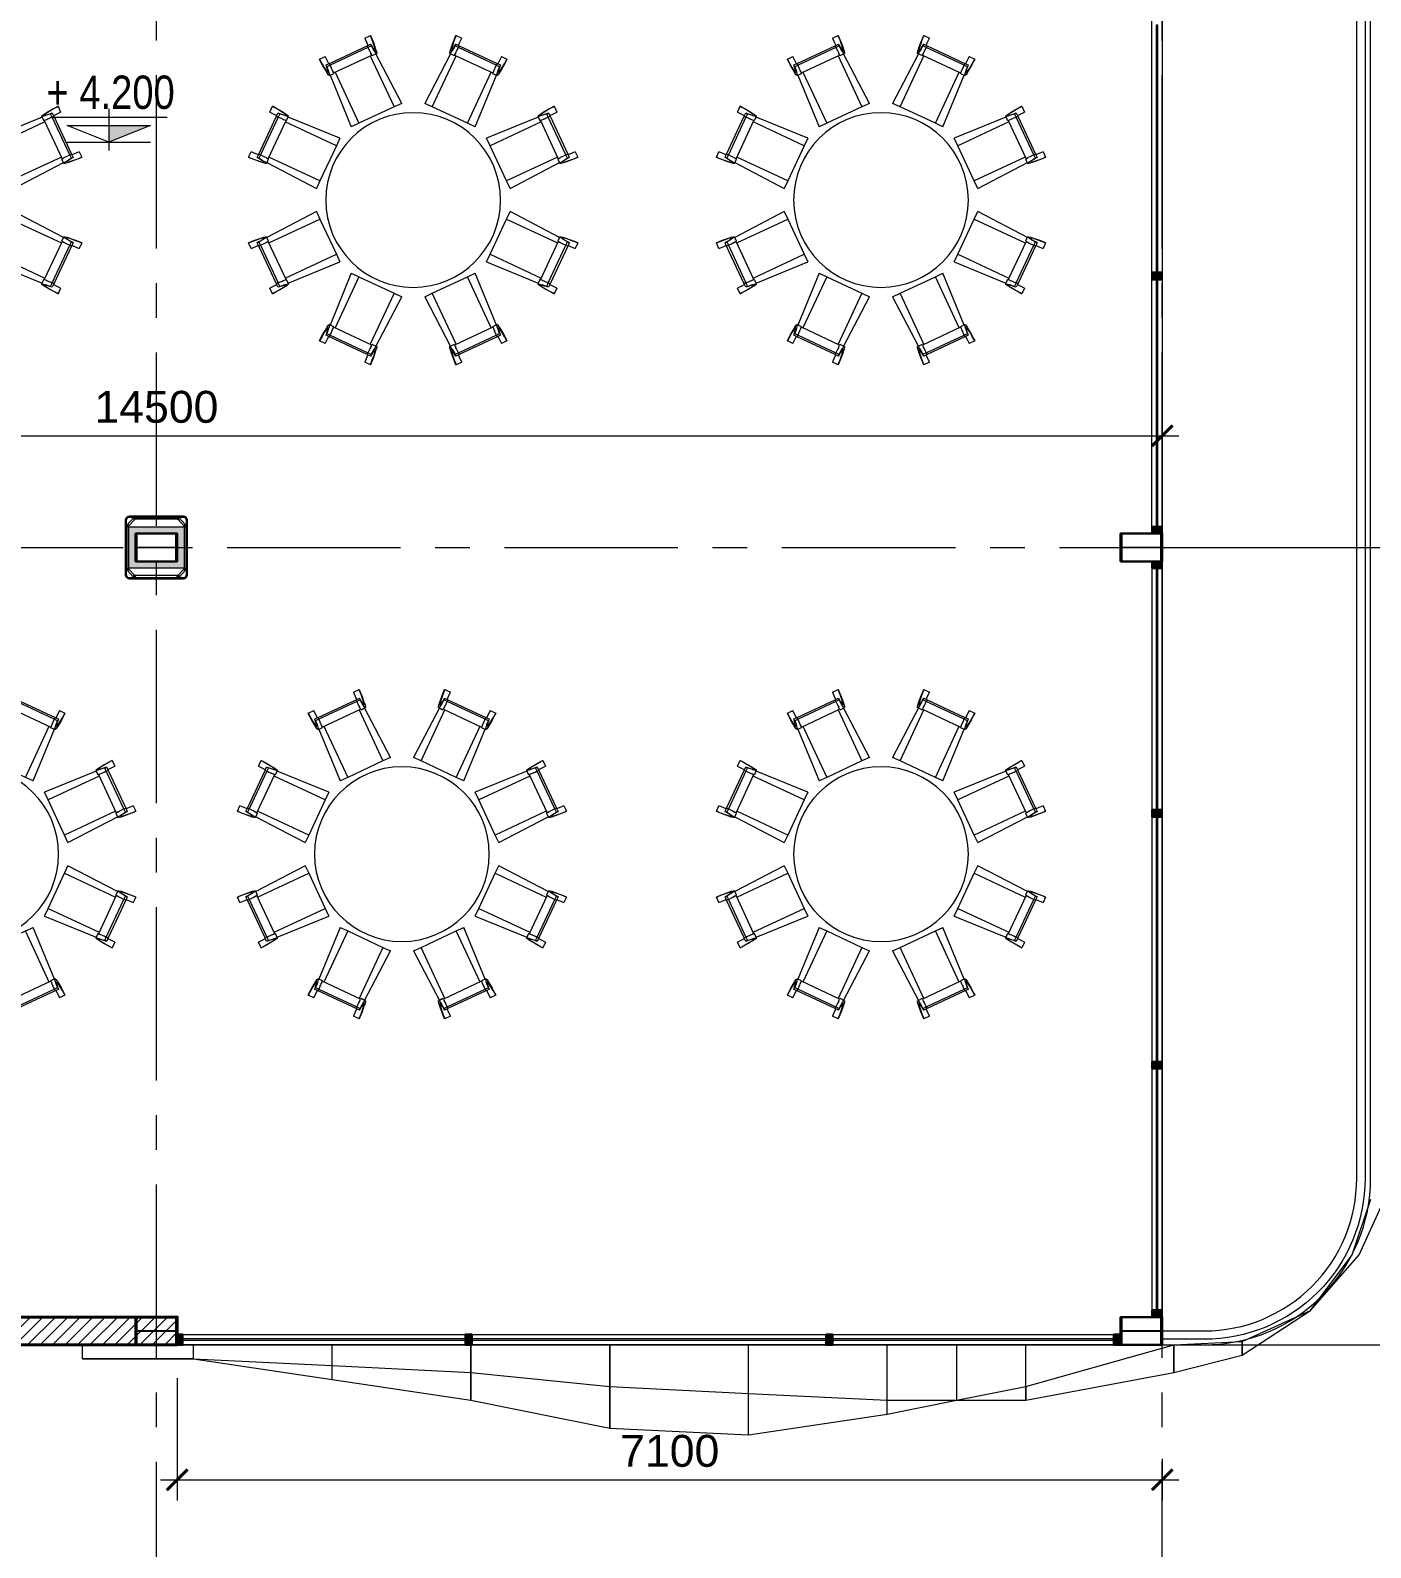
# Model space of a CAD drawing. Header units: millimetres. Extents: x 886808 to 1650903, y -1008069 to 230892.
# Drawn here: x 957260 to 966921, y -440382 to -429440 of the extents above; entities that cross this region are included whole.
import ezdxf

# ---------------------------------------------------------------- set-up
doc = ezdxf.new("R2010")
doc.units = ezdxf.units.MM
doc.linetypes.add('CENTER', pattern=[2, 1.25, -0.25, 0.25, -0.25])
doc.layers.get('0').update_dxf_attribs({"lineweight": 0})
for name, color, linetype, lineweight in [('01- NET TUONG- 242', 242, 'Continuous', 40), ('03- Net Cua- 153', 153, 'Continuous', 9), ('04-Net thay', 150, 'Continuous', 20), ('06-Dim', 250, 'Continuous', 0), ('8l NET TO', 8, 'Continuous', 9), ('A-GLAZ-CURT', 52, 'Continuous', 5), ('A-GLAZ-CWMG', 51, 'Continuous', 5), ('A-Wall', 113, 'Continuous', 30), ('A_Dim', 8, 'Continuous', 5), ('ADP_007_text', 7, 'Continuous', 15), ('ADP_137_symbol', 137, 'Continuous', 9), ('DS_Dim', 8, 'Continuous', 0), ('HACTH', 8, 'Continuous', 0), ('I-FURN', 252, 'Continuous', 5), ('M-HVAC-CDFF', 50, 'Continuous', 5)]:
    doc.layers.add(name, color=color, linetype=linetype, lineweight=lineweight)
doc.styles.add('ADP_HC_vni_HC', font='')
doc.styles.add('TIÊU ĐỀ', font='arial.ttf', dxfattribs={"height": 230})
doc.styles.get('ADP_HC_vni_HC').set_extended_font_data('VNI-Helve-Condense')
doc.dimstyles.new('1-100', dxfattribs={"dimtxt": 230, "dimasz": 150, "dimexe": 150, "dimexo": 300, "dimgap": 90, "dimtad": 1, "dimdec": 0, "dimrnd": 5, "dimzin": 0, "dimtxsty": 'TIÊU ĐỀ', "dimblk": 'ARCHTICK', "dimcen": 100, "dimdle": 120, "dimclrd": 256, "dimclre": 256, "dimclrt": 2, "dimadec": 0, "dimazin": 0, "dimtfac": 1, "dimtdec": 0, "dimtix": 1, "dimtmove": 1, "dimatfit": 3, "dimldrblk": 'OPEN30', "dimfxl": 900, "dimtolj": 1, "dimtzin": 0, "dimlwd": 13, "dimlwe": 13, "dimarcsym": 1})

# ---------------------------------------------------------------- blocks, each defined once
blk = doc.blocks.new('_ArchTick')
at = {"color": 0, "linetype": 'ByBlock', "const_width": 0.15}
blk.add_lwpolyline([(-0.5, -0.5), (0.5, 0.5)], dxfattribs=at)
blk = doc.blocks.new('*D1426')
at = {"layer": 'A_Dim', "lineweight": 13, "transparency": 16777216}
for p, q in [((970292, -443140), (970292, -438800)), ((965719, -438920), (970442, -438920)), ((965719, -443020), (970442, -443020))]:
    blk.add_line(p, q, dxfattribs=at)
at = {"layer": 'Defpoints', "color": 0, "transparency": 16777216}
for p in [(965419, -438920), (970292, -438920), (965419, -443020)]:
    blk.add_point(p, dxfattribs=at)
at = {"layer": 'A_Dim', "lineweight": 13, "transparency": 16777216, "xscale": 150, "yscale": 150, "zscale": 150}
for p, rotation in [((970292, -438920), 90), ((970292, -443020), 270)]:
    blk.add_blockref('_ArchTick', p, dxfattribs=dict(at, rotation=rotation))
at = {"layer": 'A_Dim', "color": 2, "transparency": 16777216, "insert": (970084, -440970), "char_height": 230, "attachment_point": 5, "rotation": 90, "style": 'TIÊU ĐỀ'}
blk.add_mtext('\\A1;4100', dxfattribs=at)
blk = doc.blocks.new('_Open30')
at = {"color": 0, "linetype": 'ByBlock', "lineweight": -2}
for p, q in [((-1, 0.268), (0, 0)), ((0, 0), (-1, -0.268)), ((0, 0), (-1, 0))]:
    blk.add_line(p, q, dxfattribs=at)
blk = doc.blocks.new('*D1427')
at = {"layer": 'A_Dim', "lineweight": 13, "transparency": 16777216}
for p, q in [((970292, -439040), (970292, -433050)), ((965719, -433170), (970442, -433170)), ((965719, -438920), (970442, -438920))]:
    blk.add_line(p, q, dxfattribs=at)
at = {"layer": 'Defpoints', "color": 0, "transparency": 16777216}
for p in [(965419, -433170), (970292, -433170), (965419, -438920)]:
    blk.add_point(p, dxfattribs=at)
at = {"layer": 'A_Dim', "lineweight": 13, "transparency": 16777216, "xscale": 150, "yscale": 150, "zscale": 150}
for p, rotation in [((970292, -433170), 90), ((970292, -438920), 270)]:
    blk.add_blockref('_ArchTick', p, dxfattribs=dict(at, rotation=rotation))
at = {"layer": 'A_Dim', "color": 2, "transparency": 16777216, "insert": (970084, -436045), "char_height": 230, "attachment_point": 5, "rotation": 90, "style": 'TIÊU ĐỀ'}
blk.add_mtext('\\A1;5750', dxfattribs=at)
blk = doc.blocks.new('*D1428')
at = {"layer": 'A_Dim', "lineweight": 13, "transparency": 16777216}
for p, q in [((970292, -433290), (970292, -427300)), ((965719, -427420), (970442, -427420)), ((965719, -433170), (970442, -433170))]:
    blk.add_line(p, q, dxfattribs=at)
at = {"layer": 'Defpoints', "color": 0, "transparency": 16777216}
for p in [(965419, -427420), (970292, -427420), (965419, -433170)]:
    blk.add_point(p, dxfattribs=at)
at = {"layer": 'A_Dim', "lineweight": 13, "transparency": 16777216, "xscale": 150, "yscale": 150, "zscale": 150}
for p, rotation in [((970292, -427420), 90), ((970292, -433170), 270)]:
    blk.add_blockref('_ArchTick', p, dxfattribs=dict(at, rotation=rotation))
at = {"layer": 'A_Dim', "color": 2, "transparency": 16777216, "insert": (970084, -430295), "char_height": 230, "attachment_point": 5, "rotation": 90, "style": 'TIÊU ĐỀ'}
blk.add_mtext('\\A1;5750', dxfattribs=at)
blk = doc.blocks.new('*D1433')
at = {"layer": 'A_Dim', "lineweight": 13, "transparency": 16777216}
for p, q in [((971085, -405800), (971085, -443140)), ((965719, -405920), (971235, -405920)), ((965719, -443020), (971235, -443020))]:
    blk.add_line(p, q, dxfattribs=at)
at = {"layer": 'Defpoints', "color": 0, "transparency": 16777216}
for p in [(965419, -405920), (965419, -443020), (971085, -443020)]:
    blk.add_point(p, dxfattribs=at)
at = {"layer": 'A_Dim', "lineweight": 13, "transparency": 16777216, "xscale": 150, "yscale": 150, "zscale": 150}
for p, rotation in [((971085, -405920), 90), ((971085, -443020), 270)]:
    blk.add_blockref('_ArchTick', p, dxfattribs=dict(at, rotation=rotation))
at = {"layer": 'A_Dim', "color": 2, "transparency": 16777216, "insert": (970878, -424470), "char_height": 230, "attachment_point": 5, "rotation": 90, "style": 'TIÊU ĐỀ'}
blk.add_mtext('\\A1;37100', dxfattribs=at)
blk = doc.blocks.new('cao độ')
at = {"layer": 'ADP_137_symbol'}
blk.add_hatch(color=0, dxfattribs=at).paths.add_polyline_path([(0, 1), (0, 0), (2.5, 1)])
at = {"layer": 'ADP_137_symbol', "color": 0}
for points in [[(0, 2), (0, -0.5)], [(-3.5, 1.5), (3.5, 1.5)], [(-2.5, 1), (2.5, 1), (0, 0), (-2.5, 1)], [(-2.5, 0), (2.5, 0)]]:
    blk.add_lwpolyline(points, dxfattribs=at)
at = {"layer": 'ADP_007_text', "style": 'ADP_HC_vni_HC'}
blk.add_attdef('A', (-3.745, 2), '', height=2, dxfattribs=at)
blk = doc.blocks.new('*D1034')
at = {"layer": 'A_Dim', "lineweight": 13, "transparency": 16777216}
for p, q in [((958319, -439161), (958319, -440043)), ((965419, -439743), (965419, -440043)), ((958199, -439893), (965539, -439893))]:
    blk.add_line(p, q, dxfattribs=at)
at = {"layer": 'Defpoints', "color": 0, "transparency": 16777216}
for p in [(958319, -438861), (965419, -439443), (965419, -439893)]:
    blk.add_point(p, dxfattribs=at)
at = {"layer": 'A_Dim', "lineweight": 13, "transparency": 16777216, "xscale": 150, "yscale": 150, "zscale": 150, "rotation": 180}
blk.add_blockref('_ArchTick', (958319, -439893), dxfattribs=at)
at = {"layer": 'A_Dim', "lineweight": 13, "transparency": 16777216, "xscale": 150, "yscale": 150, "zscale": 150}
blk.add_blockref('_ArchTick', (965419, -439893), dxfattribs=at)
at = {"layer": 'A_Dim', "color": 2, "transparency": 16777216, "insert": (961869, -439686), "char_height": 230, "attachment_point": 5, "style": 'TIÊU ĐỀ'}
blk.add_mtext('\\A1;7100', dxfattribs=at)
blk = doc.blocks.new('A$C77DE12EB')
at = {"transparency": 33554636}
for p, q in [((9152, 1298), (9285, 1700)), ((9202, 1298), (9385, 1700)), ((8850, 897), (9202, 1298)), ((8850, 897), (9152, 1298)), ((8358, 675), (8850, 897)), ((8358, 575), (8850, 897)), ((7865, 650), (8358, 675)), ((8358, 675), (8358, 575)), ((8358, 575), (8358, 675)), ((0, 550), (0, 650)), ((0, 550), (0, 650)), ((800, 650), (0, 650)), ((0, 650), (800, 650)), ((800, 550), (0, 550)), ((0, 550), (800, 550)), ((800, 550), (800, 650)), ((800, 650), (1800, 650)), ((800, 550), (800, 650)), ((800, 650), (1800, 650)), ((800, 550), (1800, 500)), ((800, 550), (1800, 400)), ((1800, 400), (1800, 650)), ((1800, 500), (1800, 650)), ((1800, 650), (2800, 650)), ((1800, 650), (2800, 650)), ((2800, 650), (6800, 650)), ((2800, 450), (2800, 650)), ((2800, 650), (2800, 250)), ((2800, 650), (3800, 650)), ((3800, 350), (3800, 650)), ((3800, 650), (3800, 50)), ((3800, 650), (4800, 650)), ((4800, 300), (4800, 650)), ((4800, 0), (4800, 650)), ((4800, 650), (5800, 650)), ((5800, 650), (6800, 650)), ((5800, 250), (5800, 650)), ((5800, 150), (5800, 650)), ((6300, 650), (6300, 250)), ((6800, 350), (6800, 650)), ((6800, 650), (7865, 650)), ((6800, 250), (6800, 650)), ((6800, 350), (7865, 650)), ((6800, 650), (7865, 650)), ((7865, 450), (7865, 650)), ((7865, 650), (7865, 450)), ((7865, 450), (8358, 575)), ((1800, 400), (1800, 500)), ((1800, 500), (2800, 450)), ((2800, 450), (3800, 350)), ((2800, 250), (2800, 450)), ((6800, 250), (7865, 450)), ((1800, 400), (2800, 250)), ((3800, 50), (3800, 350)), ((3800, 350), (4800, 300)), ((6300, 250), (6800, 350)), ((6800, 350), (6800, 250)), ((2800, 250), (3800, 50)), ((4800, 0), (4800, 300)), ((4800, 300), (5800, 250)), ((5800, 250), (6800, 250)), ((5800, 150), (6300, 250)), ((5800, 150), (5800, 250)), ((4800, 0), (5800, 150)), ((3800, 50), (4800, 0))]:
    blk.add_line(p, q, dxfattribs=at)
blk = doc.blocks.new('A$C0DD655ED')
at = {"layer": 'A_Dim', "transparency": 33554636}
h = blk.add_hatch(dxfattribs=at)
h.set_pattern_fill('ANGLE', color=256)
h.set_pattern_definition([(0, (4687050.9006, -31895392.7794), (0, 6.985), [5.08, -1.905]), (90, (4687050.9006, -31895392.7794), (-6.985, 4e-16), [5.08, -1.905])])
h.paths.add_polyline_path([(25, 375), (425, 375), (425, 75), (25, 75)])
h.paths.add_polyline_path([(75, 325), (375, 325), (375, 125), (75, 125)], flags=16)
at = {"layer": '03- Net Cua- 153', "linetype": 'Continuous', "transparency": 33554636}
for p, q in [((125, 442), (125, 450)), ((125, 442), (125, 450)), ((128, 442), (128, 450)), ((128, 442), (128, 450)), ((322, 442), (322, 450)), ((322, 442), (322, 450)), ((325, 442), (325, 450)), ((325, 442), (325, 450)), ((442, 325), (450, 325)), ((442, 322), (450, 322)), ((442, 128), (450, 128)), ((442, 125), (450, 125)), ((125, 8), (125, 0)), ((125, 8), (125, 0)), ((128, 8), (128, 0)), ((128, 8), (128, 0)), ((322, 8), (322, 0)), ((322, 8), (322, 0)), ((325, 8), (325, 0)), ((325, 8), (325, 0))]:
    blk.add_line(p, q, dxfattribs=at)
for points in [[(30, 0), (420, 0, 0.414214), (450, 30), (450, 420, 0.414214), (420, 450), (30, 450, 0.414214), (0, 420), (0, 30, 0.414214)], [(30, 8), (420, 8, 0.414214), (442, 30), (442, 420, 0.414214), (420, 442), (30, 442, 0.414214), (8, 420), (8, 30, 0.414214)]]:
    blk.add_lwpolyline(points, format="xyb", close=True, dxfattribs=at)
at = {"layer": 'A-GLAZ-CURT', "transparency": 33554636}
for points in [[(61, 442), (75, 442), (75, 428), (61, 428)], [(389, 442), (375, 442), (375, 428), (389, 428)], [(11, 389), (25, 389), (25, 375), (11, 375)], [(425, 389), (439, 389), (439, 375), (425, 375)], [(11, 75), (25, 75), (25, 61), (11, 61)], [(61, 8), (75, 8), (75, 22), (61, 22)], [(389, 8), (375, 8), (375, 22), (389, 22)], [(425, 75), (439, 75), (439, 61), (425, 61)]]:
    blk.add_lwpolyline(points, close=True, dxfattribs=at)
at = {"layer": 'A_Dim', "transparency": 33554636}
for points in [[(15, 389), (61, 438)], [(75, 428), (61, 442)], [(61, 428), (75, 442)], [(375, 428), (389, 442)], [(389, 428), (375, 442)], [(435, 389), (389, 438)], [(25, 375), (11, 389)], [(11, 375), (25, 389)], [(71, 428), (25, 379)], [(379, 428), (425, 379)], [(439, 375), (425, 389)], [(425, 375), (439, 389)], [(25, 61), (11, 75)], [(11, 61), (25, 75)], [(15, 61), (61, 12)], [(73, 20), (25, 71)], [(75, 22), (61, 8)], [(61, 22), (75, 8)], [(375, 22), (389, 8)], [(389, 22), (375, 8)], [(377, 20), (425, 71)], [(435, 61), (389, 12)], [(439, 61), (425, 75)], [(425, 61), (439, 75)]]:
    blk.add_lwpolyline(points, dxfattribs=at)
for points in [[(61, 442), (389, 442), (389, 428), (61, 428)], [(25, 61), (11, 61), (11, 389), (25, 389)], [(25, 375), (425, 375), (425, 75), (25, 75)], [(425, 61), (439, 61), (439, 389), (425, 389)], [(75, 325), (375, 325), (375, 125), (75, 125)], [(61, 8), (389, 8), (389, 22), (61, 22)]]:
    blk.add_lwpolyline(points, close=True, dxfattribs=at)
blk = doc.blocks.new('Cafeteria_Table_-_Round_3929 - 54_ Dia_-V26-MẶT BẰNG BỐ TRÍ TẦNG 2')
at = {"layer": 'I-FURN', "transparency": 33554636}
for p, q in [((-452, 986), (-179, 1113)), ((-174, 1101), (-446, 974)), ((-197, 1168), (-156, 1187)), ((-179, 1113), (-155, 1125)), ((-174, 1101), (-179, 1113)), ((-149, 1112), (-174, 1101)), ((-156, 1187), (-151, 1175)), ((-149, 1112), (-155, 1125)), ((460, 1125), (454, 1112)), ((478, 1101), (454, 1112)), ((455, 1175), (461, 1187)), ((460, 1125), (484, 1113)), ((461, 1187), (502, 1168)), ((484, 1113), (478, 1101)), ((751, 974), (478, 1101)), ((484, 1113), (757, 986)), ((-523, 1016), (-483, 1035)), ((-518, 1004), (-523, 1016)), ((-476, 975), (-452, 986)), ((-446, 974), (-452, 986)), ((-446, 974), (-452, 986)), ((-422, 917), (-146, 1046)), ((-157, 1040), (15, 672)), ((-145, 1044), (-143, 1042)), ((-143, 1042), (-112, 1057)), ((-131, 1086), (-124, 1079)), ((-122, 1078), (-121, 1079)), ((70, 697), (-117, 1055)), ((422, 1055), (235, 697)), ((290, 672), (462, 1040)), ((417, 1057), (448, 1042)), ((426, 1079), (427, 1078)), ((429, 1079), (436, 1086)), ((448, 1042), (450, 1044)), ((451, 1046), (726, 917)), ((757, 986), (751, 974)), ((757, 986), (751, 974)), ((757, 986), (781, 975)), ((788, 1035), (828, 1016)), ((828, 1016), (822, 1004)), ((-470, 962), (-476, 975)), ((-446, 974), (-470, 962)), ((-452, 898), (-421, 913)), ((-447, 901), (-294, 528)), ((-432, 942), (-434, 946)), ((-411, 922), (-239, 554)), ((544, 554), (715, 922)), ((598, 528), (752, 901)), ((725, 913), (757, 898)), ((739, 946), (737, 942)), ((775, 962), (751, 974)), ((781, 975), (775, 962)), ((-882, 635), (-863, 676)), ((-863, 676), (-851, 670)), ((15, 672), (-239, 554)), ((70, 697), (15, 672)), ((290, 672), (235, 697)), ((544, 554), (290, 672)), ((1156, 670), (1168, 676)), ((1168, 676), (1187, 635)), ((-961, 332), (-834, 604)), ((-821, 598), (-948, 326)), ((-893, 298), (-764, 574)), ((-834, 604), (-823, 629)), ((-834, 604), (-821, 599)), ((-834, 604), (-821, 598)), ((-823, 629), (-810, 623)), ((-810, 623), (-821, 599)), ((-793, 586), (-790, 585)), ((-401, 391), (-770, 563)), ((-767, 614), (-767, 616)), ((-760, 573), (-746, 605)), ((-376, 446), (-748, 599)), ((-239, 554), (-294, 528)), ((598, 528), (544, 554)), ((1053, 599), (680, 446)), ((1074, 563), (706, 391)), ((1050, 605), (1065, 573)), ((1069, 574), (1198, 298)), ((1072, 616), (1072, 614)), ((1094, 585), (1098, 586)), ((1115, 623), (1127, 629)), ((1126, 599), (1115, 623)), ((1126, 599), (1139, 604)), ((1126, 598), (1139, 604)), ((1253, 326), (1126, 598)), ((1127, 629), (1139, 604)), ((1139, 604), (1266, 332)), ((-376, 446), (-401, 391)), ((706, 391), (680, 446)), ((-1034, 309), (-1016, 349)), ((-972, 308), (-961, 332)), ((-961, 332), (-948, 326)), ((-401, 391), (-520, 138)), ((824, 138), (706, 391)), ((1253, 326), (1266, 332)), ((1266, 332), (1277, 308)), ((1320, 349), (1339, 309)), ((-1022, 303), (-1034, 309)), ((-972, 308), (-960, 302)), ((-948, 326), (-960, 302)), ((-927, 274), (-926, 274)), ((-908, 306), (-904, 304)), ((-904, 264), (-890, 296)), ((-902, 303), (-893, 298)), ((-902, 270), (-545, 83)), ((-890, 296), (-892, 297)), ((-520, 138), (-888, 309)), ((1192, 309), (824, 138)), ((850, 83), (1207, 270)), ((1194, 296), (1209, 264)), ((1196, 297), (1195, 296)), ((1231, 274), (1232, 274)), ((1265, 302), (1253, 326)), ((1265, 302), (1277, 308)), ((1339, 309), (1327, 303)), ((-520, 138), (-545, 83)), ((850, 83), (824, 138)), ((-545, -83), (-902, -270)), ((-545, -83), (-520, -138)), ((824, -138), (850, -83)), ((1207, -270), (850, -83)), ((-888, -309), (-520, -138)), ((-520, -138), (-401, -391)), ((706, -391), (824, -138)), ((824, -138), (1192, -309)), ((-1034, -309), (-1022, -303)), ((-1016, -349), (-1034, -309)), ((-960, -302), (-972, -308)), ((-961, -332), (-972, -308)), ((-948, -326), (-961, -332)), ((-960, -302), (-948, -326)), ((-948, -326), (-821, -598)), ((-926, -274), (-927, -274)), ((-904, -304), (-908, -306)), ((-890, -296), (-904, -264)), ((-893, -298), (-902, -303)), ((-764, -574), (-893, -298)), ((-892, -297), (-890, -296)), ((1198, -298), (1069, -574)), ((1126, -598), (1253, -326)), ((1209, -264), (1194, -296)), ((1195, -296), (1196, -297)), ((1232, -274), (1231, -274)), ((1253, -326), (1265, -302)), ((1266, -332), (1253, -326)), ((1277, -308), (1265, -302)), ((1277, -308), (1266, -332)), ((1339, -309), (1320, -349)), ((1327, -303), (1339, -309)), ((-834, -604), (-961, -332)), ((-770, -563), (-401, -391)), ((-401, -391), (-376, -446)), ((680, -446), (706, -391)), ((706, -391), (1074, -563)), ((1266, -332), (1139, -604)), ((-748, -599), (-376, -446)), ((-294, -528), (-447, -901)), ((-294, -528), (-239, -554)), ((544, -554), (598, -528)), ((752, -901), (598, -528)), ((680, -446), (1053, -599)), ((-863, -676), (-882, -635)), ((-821, -598), (-834, -604)), ((-821, -599), (-834, -604)), ((-823, -629), (-834, -604)), ((-810, -623), (-823, -629)), ((-821, -599), (-810, -623)), ((-767, -616), (-767, -614)), ((-746, -605), (-760, -573)), ((-239, -554), (-411, -922)), ((-239, -554), (15, -672)), ((290, -672), (544, -554)), ((715, -922), (544, -554)), ((1065, -573), (1050, -605)), ((1072, -614), (1072, -616)), ((1098, -586), (1094, -585)), ((1115, -623), (1126, -599)), ((1127, -629), (1115, -623)), ((1139, -604), (1126, -598)), ((1139, -604), (1126, -599)), ((1139, -604), (1127, -629)), ((1187, -635), (1168, -676)), ((-851, -670), (-863, -676)), ((15, -672), (-157, -1040)), ((-117, -1055), (70, -697)), ((15, -672), (70, -697)), ((235, -697), (290, -672)), ((235, -697), (422, -1055)), ((462, -1040), (290, -672)), ((1168, -676), (1156, -670)), ((-476, -975), (-470, -962)), ((-452, -986), (-476, -975)), ((-470, -962), (-446, -974)), ((-462, -920), (-463, -920)), ((-421, -913), (-452, -898)), ((-452, -986), (-446, -974)), ((-452, -986), (-446, -974)), ((-446, -974), (-174, -1101)), ((-146, -1046), (-422, -917)), ((726, -917), (451, -1046)), ((478, -1101), (751, -974)), ((757, -898), (725, -913)), ((751, -974), (775, -962)), ((751, -974), (757, -986)), ((751, -974), (757, -986)), ((781, -975), (757, -986)), ((768, -920), (767, -920)), ((775, -962), (781, -975)), ((-523, -1016), (-518, -1004)), ((-483, -1035), (-523, -1016)), ((-179, -1113), (-452, -986)), ((-143, -1042), (-145, -1044)), ((-112, -1057), (-143, -1042)), ((448, -1042), (417, -1057)), ((450, -1044), (448, -1042)), ((757, -986), (484, -1113)), ((828, -1016), (788, -1035)), ((822, -1004), (828, -1016)), ((-156, -1187), (-197, -1168)), ((-179, -1113), (-174, -1101)), ((-155, -1125), (-179, -1113)), ((-174, -1101), (-149, -1112)), ((-151, -1175), (-156, -1187)), ((-155, -1125), (-149, -1112)), ((454, -1112), (478, -1101)), ((454, -1112), (460, -1125)), ((461, -1187), (455, -1175)), ((484, -1113), (460, -1125)), ((502, -1168), (461, -1187)), ((478, -1101), (484, -1113))]:
    blk.add_line(p, q, dxfattribs=at)
at = {"layer": 'I-FURN', "transparency": 33554636, "flags": 128}
for points in [[(-197, 1168), (-182, 1133), (-174, 1115)], [(-174, 1101), (-160, 1073), (-153, 1060)], [(-121, 1079), (-122, 1087), (-125, 1101), (-132, 1123), (-143, 1152), (-156, 1187)], [(-155, 1125), (-142, 1102), (-131, 1087)], [(-151, 1175), (-135, 1136), (-124, 1104), (-116, 1081), (-111, 1065), (-111, 1057)], [(-111, 1057), (-115, 1058), (-122, 1068), (-134, 1086), (-149, 1112)], [(416, 1057), (416, 1065), (420, 1081), (428, 1104), (440, 1136), (455, 1175)], [(454, 1112), (439, 1086), (427, 1068), (420, 1058), (416, 1057)], [(461, 1187), (447, 1152), (437, 1123), (430, 1101), (426, 1087), (426, 1079)], [(436, 1087), (446, 1102), (460, 1125)], [(458, 1060), (465, 1073), (478, 1101)], [(478, 1115), (486, 1133), (502, 1168)], [(-523, 1016), (-505, 983), (-490, 956), (-478, 937), (-469, 925), (-463, 920)], [(-453, 898), (-459, 903), (-468, 916), (-481, 938), (-498, 967), (-518, 1004)], [(-457, 983), (-466, 1001), (-483, 1035)], [(-146, 1046), (-152, 1057), (-154, 1060)], [(-151, 1056), (-151, 1054), (-148, 1049)], [(458, 1060), (456, 1057), (451, 1046)], [(452, 1049), (455, 1054), (456, 1056)], [(822, 1004), (802, 967), (786, 938), (773, 916), (763, 903), (758, 898)], [(788, 1035), (771, 1001), (762, 983)], [(768, 920), (773, 925), (782, 937), (794, 956), (810, 983), (828, 1016)], [(-463, 920), (-461, 922), (-463, 932), (-468, 950), (-476, 975)], [(-470, 962), (-460, 934), (-454, 913), (-451, 901), (-453, 898)], [(-421, 913), (-421, 915), (-425, 926)], [(730, 926), (726, 915), (726, 913)], [(758, 898), (756, 901), (758, 913), (765, 934), (775, 962)], [(781, 975), (772, 950), (767, 932), (766, 922), (768, 920)], [(-767, 616), (-772, 621), (-785, 630), (-804, 642), (-830, 657), (-863, 676)], [(-851, 670), (-815, 650), (-785, 633), (-764, 620), (-751, 611), (-746, 606)], [(1050, 606), (1056, 611), (1069, 620), (1090, 633), (1119, 650), (1156, 670)], [(1168, 676), (1135, 657), (1109, 642), (1089, 630), (1077, 621), (1072, 616)], [(-882, 635), (-848, 618), (-831, 609)], [(-823, 629), (-797, 620), (-780, 615), (-770, 613)], [(-746, 606), (-749, 604), (-761, 606), (-781, 612), (-810, 623)], [(-776, 579), (-774, 578), (-763, 574), (-761, 573)], [(1115, 623), (1086, 612), (1066, 606), (1054, 604), (1050, 606)], [(1066, 573), (1068, 574), (1079, 578)], [(1074, 613), (1085, 615), (1102, 620), (1127, 629)], [(1135, 609), (1153, 618), (1187, 635)], [(-963, 326), (-981, 334), (-1016, 349)], [(1320, 349), (1286, 334), (1267, 326)], [(-1034, 309), (-999, 295), (-970, 285), (-949, 278), (-934, 274), (-927, 274)], [(-905, 264), (-913, 264), (-928, 268), (-952, 276), (-983, 288), (-1022, 303)], [(-927, 277), (-934, 284), (-949, 294), (-972, 308)], [(-960, 302), (-933, 286), (-915, 275), (-906, 267), (-905, 264)], [(-908, 306), (-921, 313), (-948, 326)], [(-896, 300), (-902, 303), (-903, 303)], [(1198, 298), (1209, 304), (1213, 306)], [(1209, 304), (1207, 303), (1201, 300)], [(1327, 303), (1288, 288), (1257, 276), (1233, 268), (1217, 264), (1210, 264)], [(1210, 264), (1211, 267), (1220, 275), (1238, 286), (1265, 302)], [(1253, 326), (1226, 313), (1212, 306)], [(1277, 308), (1254, 294), (1239, 284), (1231, 277)], [(1232, 274), (1239, 274), (1254, 278), (1275, 285), (1304, 295), (1339, 309)], [(-927, -274), (-934, -274), (-949, -278), (-970, -285), (-999, -295), (-1034, -309)], [(-1022, -303), (-983, -288), (-952, -276), (-928, -268), (-913, -264), (-905, -264)], [(-1016, -349), (-981, -334), (-963, -326)], [(-972, -308), (-949, -294), (-934, -284), (-927, -277)], [(-905, -264), (-906, -267), (-915, -275), (-933, -286), (-960, -302)], [(-948, -326), (-921, -313), (-908, -306)], [(-903, -303), (-902, -303), (-896, -300)], [(1213, -306), (1209, -304), (1198, -298)], [(1201, -300), (1207, -303), (1209, -304)], [(1265, -302), (1238, -286), (1220, -275), (1211, -267), (1210, -264)], [(1210, -264), (1217, -264), (1233, -268), (1257, -276), (1288, -288), (1327, -303)], [(1212, -306), (1226, -313), (1253, -326)], [(1231, -277), (1239, -284), (1254, -294), (1277, -308)], [(1339, -309), (1304, -295), (1275, -285), (1254, -278), (1239, -274), (1232, -274)], [(1267, -326), (1286, -334), (1320, -349)], [(-831, -609), (-848, -618), (-882, -635)], [(-863, -676), (-830, -657), (-804, -642), (-785, -630), (-772, -621), (-767, -616)], [(-746, -606), (-751, -611), (-764, -620), (-785, -633), (-815, -650), (-851, -670)], [(-770, -613), (-780, -615), (-797, -620), (-823, -629)], [(-810, -623), (-781, -612), (-761, -606), (-749, -604), (-746, -606)], [(-790, -585), (-793, -586), (-795, -587)], [(-761, -573), (-763, -574), (-774, -578), (-776, -579)], [(1050, -606), (1054, -604), (1066, -606), (1086, -612), (1115, -623)], [(1156, -670), (1119, -650), (1090, -633), (1069, -620), (1056, -611), (1050, -606)], [(1079, -578), (1068, -574), (1066, -573)], [(1072, -616), (1077, -621), (1089, -630), (1109, -642), (1135, -657), (1168, -676)], [(1127, -629), (1102, -620), (1085, -615), (1074, -613)], [(1187, -635), (1153, -618), (1135, -609)], [(-463, -920), (-469, -925), (-478, -937), (-490, -956), (-505, -983), (-523, -1016)], [(-518, -1004), (-498, -967), (-481, -938), (-468, -916), (-459, -903), (-453, -898)], [(-483, -1035), (-466, -1001), (-457, -983)], [(-476, -975), (-468, -950), (-463, -932), (-461, -922)], [(-453, -898), (-451, -901), (-454, -913), (-460, -934), (-470, -962)], [(-434, -947), (-434, -946), (-432, -942)], [(-426, -928), (-425, -926), (-421, -915), (-421, -913)], [(726, -913), (726, -915), (730, -926), (731, -928)], [(737, -942), (739, -946), (739, -947)], [(775, -962), (765, -934), (758, -913), (756, -901), (758, -898)], [(758, -898), (763, -903), (773, -916), (786, -938), (802, -967), (822, -1004)], [(762, -983), (771, -1001), (788, -1035)], [(766, -922), (767, -932), (772, -950), (781, -975)], [(828, -1016), (810, -983), (794, -956), (782, -937), (773, -925), (768, -920)], [(-153, -1060), (-160, -1073), (-174, -1101)], [(-156, -1187), (-143, -1152), (-132, -1123), (-125, -1101), (-122, -1087), (-121, -1079)], [(-121, -1079), (-124, -1079), (-131, -1087), (-142, -1102), (-155, -1125)], [(-154, -1060), (-152, -1057), (-146, -1046)], [(-148, -1049), (-151, -1054), (-151, -1056)], [(-111, -1057), (-111, -1065), (-116, -1081), (-124, -1104), (-135, -1136), (-151, -1175)], [(-149, -1112), (-134, -1086), (-122, -1068), (-115, -1058), (-111, -1057)], [(455, -1175), (440, -1136), (428, -1104), (420, -1081), (416, -1065), (416, -1057)], [(416, -1057), (420, -1058), (427, -1068), (439, -1086), (454, -1112)], [(460, -1125), (446, -1102), (436, -1087), (429, -1079), (426, -1079)], [(426, -1079), (426, -1087), (430, -1101), (437, -1123), (447, -1152), (461, -1187)], [(451, -1046), (456, -1057), (458, -1060)], [(456, -1056), (455, -1054), (452, -1049)], [(478, -1101), (465, -1073), (458, -1060)], [(-174, -1115), (-182, -1133), (-197, -1168)], [(502, -1168), (486, -1133), (478, -1115)]]:
    blk.add_lwpolyline(points, dxfattribs=at)
at = {"layer": 'I-FURN', "transparency": 33554636}
for start, end in [(0, 180), (180, 0)]:
    blk.add_arc((152, 0), 630, start, end, dxfattribs=at)
for centre, major_axis, start_param, end_param in [((-833, 1797), (-412, 884), 3.410964, 3.51126), ((-833, 1797), (-412, 884), 3.23382, 3.401937), ((1137, 1797), (412, 884), 2.881248, 3.049365), ((1137, 1797), (412, 884), 2.771925, 2.872221), ((-1644, 985), (-884, 412), 2.771925, 2.865674), ((-1644, 985), (-884, 412), 2.881248, 3.049365), ((1949, 985), (884, 412), 3.23382, 3.401937), ((1949, 985), (884, 412), 3.417511, 3.51126), ((-1644, -985), (884, 412), 0.269372, 0.369668), ((-1644, -985), (884, 412), 0.092227, 0.260344), ((1949, -985), (-884, 412), 6.022841, 6.190958), ((1949, -985), (-884, 412), 5.913518, 6.013814), ((-833, -1797), (412, 884), 5.913518, 6.013814), ((-833, -1797), (412, 884), 6.022841, 6.190958), ((1137, -1797), (-412, 884), 0.092227, 0.260344), ((1137, -1797), (-412, 884), 0.269372, 0.369668)]:
    blk.add_ellipse(centre, major_axis=major_axis, ratio=0.007077, start_param=start_param, end_param=end_param, dxfattribs=at)
blk = doc.blocks.new('A$C6383743D')
at = {"layer": 'I-FURN', "transparency": 33554636}
for p in [(12167, 7397, 0), (15743, 7397, 0), (19115, 7397, 0), (12557, 2680, 0), (15662, 2680, 0), (19115, 2680, 0)]:
    blk.add_blockref('Cafeteria_Table_-_Round_3929 - 54_ Dia_-V26-MẶT BẰNG BỐ TRÍ TẦNG 2', p, dxfattribs=at)
blk = doc.blocks.new('*D643')
at = {"layer": 'A_Dim', "lineweight": 13, "transparency": 16777216}
for p, q in [((950919, -432622), (950919, -432214)), ((965419, -432411), (965419, -432214)), ((950799, -432364), (965539, -432364))]:
    blk.add_line(p, q, dxfattribs=at)
at = {"layer": 'Defpoints', "color": 0, "transparency": 16777216}
for p in [(965419, -432364), (965419, -432711), (950919, -432922)]:
    blk.add_point(p, dxfattribs=at)
at = {"layer": 'A_Dim', "lineweight": 13, "transparency": 16777216, "xscale": 150, "yscale": 150, "zscale": 150, "rotation": 180}
blk.add_blockref('_ArchTick', (950919, -432364), dxfattribs=at)
at = {"layer": 'A_Dim', "lineweight": 13, "transparency": 16777216, "xscale": 150, "yscale": 150, "zscale": 150}
blk.add_blockref('_ArchTick', (965419, -432364), dxfattribs=at)
at = {"layer": 'A_Dim', "color": 2, "transparency": 16777216, "insert": (958169, -432157), "char_height": 230, "attachment_point": 5, "style": 'TIÊU ĐỀ'}
blk.add_mtext('\\A1;14500', dxfattribs=at)
blk = doc.blocks.new('*D1296')
at = {"layer": 'A_Dim', "lineweight": 13, "transparency": 16777216}
for p, q in [((969329, -427300), (969329, -433290)), ((966360, -427420), (969479, -427420)), ((969088, -433170), (969479, -433170))]:
    blk.add_line(p, q, dxfattribs=at)
at = {"layer": 'Defpoints', "color": 0, "transparency": 16777216}
for p in [(966060, -427420), (968788, -433170), (969329, -433170)]:
    blk.add_point(p, dxfattribs=at)
at = {"layer": 'A_Dim', "lineweight": 13, "transparency": 16777216, "xscale": 150, "yscale": 150, "zscale": 150}
for p, rotation in [((969329, -427420), 90), ((969329, -433170), 270)]:
    blk.add_blockref('_ArchTick', p, dxfattribs=dict(at, rotation=rotation))
at = {"layer": 'A_Dim', "color": 2, "transparency": 16777216, "insert": (969121, -430295), "char_height": 230, "attachment_point": 5, "rotation": 90, "style": 'TIÊU ĐỀ'}
blk.add_mtext('\\A1;5750', dxfattribs=at)
blk = doc.blocks.new('Rectangular Mullion - 50x75mm-6290178-MẶT BẰNG TƯỜNG ĐIỂN HÌNH TẦNG 2_ TẦNG 4')
at = {"layer": 'A-GLAZ-CWMG'}
blk.add_hatch(color=256, dxfattribs=at).paths.add_polyline_path([(25, -37.5), (-25, -37.5), (-25, 37.5), (25, 37.5)], flags=0)
at = {"layer": 'A-GLAZ-CWMG', "lineweight": 25}
for p, q in [((-25, 37.5), (25, 37.5)), ((-25, -37.5), (-25, 37.5)), ((25, 37.5), (25, -37.5)), ((25, -37.5), (-25, -37.5))]:
    blk.add_line(p, q, dxfattribs=at)
blk = doc.blocks.new('Rectangular Mullion - 50x75mm-6308679-MẶT BẰNG BỐ TRÍ TẦNG 2')
at = {"layer": 'A-GLAZ-CWMG'}
blk.add_hatch(color=256, dxfattribs=at).paths.add_polyline_path([(-10, -37.5), (-50, -37.5), (-50, 37.5), (-10, 37.5)], flags=0)
at = {"layer": 'A-GLAZ-CWMG', "lineweight": 25}
for p, q in [((-50, 37.5), (-10, 37.5)), ((-50, -37.5), (-50, 37.5)), ((-10, -37.5), (-50, -37.5))]:
    blk.add_line(p, q, dxfattribs=at)
blk = doc.blocks.new('cc')
at = {"layer": 'A-GLAZ-CURT', "transparency": 33554636}
blk.add_lwpolyline([(222569, 39756), (222287, 39756), (222287, 39659), (222278, 39659), (222278, 39859), (222287, 39859), (222287, 39762), (222569, 39762), (222569, 39859), (222578, 39859), (222578, 39659), (222569, 39659)], close=True, dxfattribs=at)
at = {"layer": 'A-Wall', "transparency": 33554636}
blk.add_lwpolyline([(222278, 39659), (222578, 39659), (222578, 39859), (222278, 39859)], close=True, dxfattribs=at)

msp = doc.modelspace()

# ---------------------------------------------------------------- hatches: boundary and pattern name
at = {"layer": 'HACTH', "transparency": 33554636}
h = msp.add_hatch(dxfattribs=at)
h.set_pattern_fill('ANSI31', color=256, scale=20)
h.paths.add_polyline_path([(958118.6, -409178.1), (958318.6, -409178.1), (958318.6, -406119.7), (958118.6, -406119.7)])
h.paths.add_polyline_path([(944818.1, -410919.7), (949148.3, -410919.9), (949148.3, -411019.9), (944818.1, -411019.7)])
h.paths.add_polyline_path([(960798.6, -406119.5), (965418.6, -406119.3), (965418.6, -405919.7), (960798.6, -405920)])
h.paths.add_polyline_path([(955518.6, -438719.8), (951068.6, -438719.7), (951068.6, -438919.7), (955518.6, -438919.7)])
h.paths.add_polyline_path([(934988.6, -406119.3), (935188.6, -406119.3), (935188.6, -411207), (934988.6, -411207)])
h.paths.add_polyline_path([(950868.6, -434769.7), (951068.6, -434769.7), (951068.6, -443019.7), (950868.6, -443019.7)])
h.paths.add_polyline_path([(945418.6, -441869.7), (945518.6, -441869.7), (945518.6, -442819.7), (945418.6, -442819.7)])
h.paths.add_polyline_path([(945118.6, -441869.7), (945518.6, -441869.7), (945518.6, -441769.7), (945118.6, -441769.7)])
h.paths.add_polyline_path([(943336, -442819.7), (945731.1, -442819.7), (945731.1, -443019.7), (943336, -443019.7)])
h.paths.add_polyline_path([(956518.6, -438719.8), (958318.6, -438719.7), (958318.6, -438919.7), (956518.6, -438919.8)])
h.paths.add_polyline_path([(936488.6, -411019.6), (940144.6, -411019.7), (940144.6, -410919.7), (936488.6, -410919.6)])
h.paths.add_polyline_path([(944918.5, -407719.7), (945118.5, -407719.7), (945118.6, -406119.7), (944918.6, -406119.7)])
h.paths.add_polyline_path([(935488.6, -411019.7), (935188.6, -411019.7), (935188.6, -410919.8), (935488.6, -410919.8)])
h.paths.add_polyline_path([(957518.6, -411019.7), (958318.6, -411019.7), (958318.6, -410819.7), (957518.6, -410819.7)])
h.paths.add_polyline_path([(950768.6, -410919.7), (957518.6, -410919.7), (957518.6, -411019.7), (950768.6, -411019.7)])
h.paths.add_polyline_path([(950256.1, -442819.7), (950868.6, -442819.7), (950868.6, -443019.7), (950256.1, -443019.7)])
h.paths.add_polyline_path([(947331.1, -442819.7), (948656.1, -442819.7), (948656.1, -443019.7), (947331.1, -443019.7)])
h.paths.add_polyline_path([(944918.6, -442819.7), (945118.6, -442819.7), (945118.6, -434869.7), (944918.6, -434869.7)])
h.paths.add_polyline_path([(951068.6, -433069.7), (941268.6, -433069.7), (941268.6, -433169.7), (951068.6, -433169.7)])
h.paths.add_polyline_path([(949868.6, -434769.7), (946038.6, -434769.7), (946038.6, -434869.7), (949868.6, -434869.7)])
h.paths.add_polyline_path([(950668.6, -434869.7), (950868.6, -434869.7), (950868.6, -434769.7), (950668.6, -434769.7)])
h.paths.add_polyline_path([(947646.1, -434869.7), (947646.1, -437979.8), (947546.1, -437979.8), (947546.1, -434869.7)])
h.paths.add_polyline_path([(948353.6, -437979.8), (946838.6, -437979.8), (946838.6, -438079.7), (948353.6, -438079.7)])
h.paths.add_polyline_path([(948353.6, -438079.7), (948353.6, -442819.7), (948253.6, -442819.7), (948253.6, -438079.7)])
h.paths.add_polyline_path([(934988.6, -436944.7), (935188.6, -436944.7), (935188.6, -442819.7), (934988.6, -442819.7)])
h.paths.add_polyline_path([(941536, -405919.3), (938371.1, -405919.3), (938371.1, -406119.3), (941536, -406119.3)])
h.paths.add_polyline_path([(936571.1, -405919.7), (934988.6, -405919.7), (934988.6, -406119.3), (936571.1, -406119.3)])
h.paths.add_polyline_path([(946778.6, -406269.3), (946678.6, -406269.3), (946678.6, -406119.3), (946778.6, -406119.3)])
h.paths.add_polyline_path([(946778.6, -407619.7), (946678.6, -407619.7), (946678.6, -407369.7), (946778.6, -407369.7)])
h.paths.add_polyline_path([(946678.6, -407519.7), (946678.6, -407619.7), (945118.6, -407619.7), (945118.6, -407519.7)])
h.paths.add_polyline_path([(949598.6, -406119.3), (955443.6, -406119.5), (955443.6, -405920), (949598.6, -405919.7)])
h.paths.add_polyline_path([(943336, -405919.3), (947798.6, -405919.3), (947798.6, -406119.3), (943336, -406119.3)])
h.paths.add_polyline_path([(934988.6, -432694.7), (935188.6, -432694.7), (935188.6, -435144.7), (934988.6, -435144.7)])
h.paths.add_polyline_path([(934988.6, -426944.7), (935188.6, -426944.7), (935188.6, -427894.7), (934988.6, -427894.7)])
h.paths.add_polyline_path([(935188.6, -415519.7), (934988.6, -415519.7), (934988.6, -421569.7), (935188.6, -421569.7), (935188.6, -419869.7)])
h.paths.add_polyline_path([(940068.6, -443019.7), (938371.1, -443019.7), (938371.1, -442819.7), (940068.6, -442819.7)])
h.paths.add_polyline_path([(936571.1, -443019.7), (934988.6, -443019.7), (934988.6, -442819.7), (936571.1, -442819.7)])
h.paths.add_polyline_path([(958998.6, -405919.7), (955443.6, -405919.7), (955443.6, -406119.7), (958998.6, -406119.7)])
h.paths.add_polyline_path([(958418.3, -408449.3), (958318.6, -408449.3), (958318.6, -408349.3), (958418.3, -408349.3)])
h.paths.add_polyline_path([(963058.6, -408449.3), (960038.6, -408449.3), (960038.6, -408349.3), (963058.6, -408349.3)])
h.paths.add_polyline_path([(951068.6, -443019.7), (951872.6, -443019.7), (951872.6, -442819.7), (951068.6, -442819.7)])
h.paths.add_polyline_path([(953472.6, -443019.7), (954272.6, -443019.7), (954272.6, -442819.7), (953472.6, -442819.7)])
h.paths.add_polyline_path([(955872.6, -443019.7), (956784.8, -443019.7), (956784.8, -442819.7), (955872.6, -442819.7)])
h.paths.add_polyline_path([(938788.4, -438719.7), (935188.6, -438719.7), (935188.6, -438819.7), (938788.4, -438819.7)])
h.paths.add_polyline_path([(943243.6, -435657.2), (943243.6, -436107.2), (943343.6, -436107.2), (943343.6, -435657.2)])
h.paths.add_polyline_path([(939968.5, -438719.7), (940068.5, -438719.7), (940068.6, -442819.7), (939968.6, -442819.7)])
h.paths.add_polyline_path([(939968.6, -438617), (940068.6, -438617), (940068.6, -438719.7), (939968.6, -438719.7)])
h.paths.add_polyline_path([(941268.6, -436072.8), (941368.6, -436072.8), (941368.8, -442819.7), (941268.8, -442819.7)])
h.paths.add_polyline_path([(938788.4, -437417), (939968.6, -437417), (939968.6, -437517), (938788.4, -437517)])
h.paths.add_polyline_path([(938788.4, -437517), (938788.4, -437919.8), (938688.4, -437919.8), (938688.4, -437517)])
h.paths.add_polyline_path([(938788.4, -438619.8), (938788.4, -438719.8), (938688.4, -438719.8), (938688.4, -438619.8)])
h.paths.add_polyline_path([(936988.5, -437417), (938788.4, -437417), (938788.4, -437517), (936988.5, -437517)])
h.paths.add_polyline_path([(936888.5, -437417), (935988.6, -437417), (935988.6, -437517), (936888.5, -437517)])
h.paths.add_polyline_path([(935288.6, -437417), (935188.6, -437417), (935188.6, -437517), (935288.6, -437517)])
h.paths.add_polyline_path([(936888.5, -437417), (936988.5, -437417), (936988.5, -438719.7), (936888.5, -438719.7)])
h.paths.add_polyline_path([(939968.6, -434372.8), (940068.6, -434372.8), (940068.6, -437617), (939968.6, -437617)])
h.paths.add_polyline_path([(941368.6, -435072.8), (941268.6, -435072.8), (941268.6, -434869.7), (941368.6, -434869.7)])
h.paths.add_polyline_path([(939968.6, -433172.8), (940068.6, -433172.8), (940068.6, -433372.8), (939968.6, -433372.8)])
h.paths.add_polyline_path([(941268.6, -434769.9), (944918.6, -434769.7), (944918.6, -434869.7), (941268.6, -434869.9)])
h.paths.add_polyline_path([(935188.6, -433172.9), (939968.6, -433172.8), (939968.6, -433272.7), (935188.6, -433272.9)])
h.paths.add_polyline_path([(935188.6, -425144.7), (934988.6, -425144.7), (934988.6, -423944.7), (935188.6, -423944.7)])
h.paths.add_polyline_path([(935188.6, -422144.7), (934988.6, -422144.7), (934988.6, -421569.7), (935188.6, -421569.7)])
h.paths.add_polyline_path([(934988.6, -413919.7), (935188.6, -413919.7), (935188.6, -413407), (934988.6, -413407)])
h.paths.add_polyline_path([(935188.6, -430894.7), (934988.6, -430894.7), (934988.6, -429694.7), (935188.6, -429694.7)])
h.paths.add_polyline_path([(943018.1, -410919.8), (943818.1, -410919.8), (943818.1, -411019.7), (943018.1, -411019.7)])
h.paths.add_polyline_path([(932488.6, -413207), (932488.6, -411407), (934988.6, -411407), (934988.6, -411569.5), (935188.6, -411569.5), (935188.6, -411207), (932288.6, -411207), (932288.6, -413407), (935188.6, -413407), (935188.6, -413070), (934988.6, -413070), (934988.6, -413207)])
h.paths.add_polyline_path([(951068.6, -433069.7), (952718.6, -433069.7), (952718.6, -433269.7), (951068.6, -433269.7)])
h.paths.add_polyline_path([(946673.1, -410116.7), (946773.1, -410116.7), (946778.6, -407619.7), (946678.6, -407619.7)])
h.paths.add_polyline_path([(944918.6, -408419.7), (945068.6, -408419.7), (945068.6, -410916.7), (944918.6, -410916.7)])
h.paths.add_polyline_path([(946675.8, -409261), (946675.8, -409361), (945068.6, -409361), (945068.6, -409261)])
h.paths.add_polyline_path([(946673.1, -410816.7), (946773.3, -410816.7), (946773.3, -410919.8), (946673.1, -410919.8)])
h.paths.add_polyline_path([(941268.8, -442819.7), (941536, -442819.7), (941536, -443019.7), (941268.8, -443019.7)])
h.paths.add_polyline_path([(943343.6, -436007.2), (944918.5, -436007.2), (944918.5, -436107.2), (943343.6, -436107.2)])
h.paths.add_polyline_path([(945238.6, -434869.7), (944918.6, -434869.7), (944918.6, -434769.7), (945238.6, -434769.7)])

# ---------------------------------------------------------------- linework, layer by layer
at = {"transparency": 33554636}
for p, q in [((965418.6, -411019.7), (965418.6, -438919.7)), ((965418.6, -438919.7), (958318.6, -438919.7))]:
    msp.add_line(p, q, dxfattribs=at)
msp.add_lwpolyline([(965418.6, -438919.7), (965720.6, -438919.7, 0.4142136), (966920.6, -437719.7), (966920.6, -412219.7, 0.4142136), (965720.6, -411019.7), (965418.6, -411019.7)], format="xyb", dxfattribs=at)
at = {"layer": '01- NET TUONG- 242', "transparency": 33554636}
msp.add_lwpolyline([(956518.6, -438719.8), (958318.6, -438719.7), (958318.6, -438919.7), (956518.6, -438919.8)], close=True, dxfattribs=at)
at = {"layer": '03- Net Cua- 153', "transparency": 33554636, "elevation": 0}
for points in [[(965376.1, -429403.1), (965376.1, -431186.4), (965386.1, -431186.4), (965386.1, -429403.1)], [(965376.1, -431236.4), (965376.1, -433019.7), (965386.1, -433019.7), (965386.1, -431236.4)]]:
    msp.add_lwpolyline(points, close=True, dxfattribs=at)
at = {"layer": '03- Net Cua- 153', "transparency": 33554636}
for points in [[(965376.1, -433319.7), (965376.1, -435061.4), (965386.1, -435061.4), (965386.1, -433319.7)], [(965376.1, -435111.4), (965376.1, -436878.1), (965386.1, -436878.1), (965386.1, -435111.4)], [(965376.1, -436928.1), (965376.1, -438669.7), (965386.1, -438669.7), (965386.1, -436928.1)], [(958358.6, -438887.2), (960393.6, -438887.2), (960393.6, -438877.2), (958358.6, -438877.2)], [(960443.6, -438887.2), (962993.6, -438887.2), (962993.6, -438877.2), (960443.6, -438877.2)], [(963043.6, -438887.2), (965068.6, -438887.2), (965068.6, -438877.2), (963043.6, -438877.2)]]:
    msp.add_lwpolyline(points, close=True, dxfattribs=at)
at = {"layer": '04-Net thay', "transparency": 33554636}
for points in [[(965418.6, -433069.7), (965343.6, -433069.7), (965343.6, -427519.7), (965418.6, -427519.7)], [(958318.6, -438844.7), (965118.6, -438844.7), (965118.6, -438919.7), (958318.6, -438919.7)]]:
    msp.add_lwpolyline(points, close=True, dxfattribs=at)
at = {"layer": '04-Net thay', "transparency": 33554636, "elevation": 0}
msp.add_lwpolyline([(965343.6, -438719.7), (965418.6, -438719.7), (965418.6, -433269.7), (965343.6, -433269.7)], close=True, dxfattribs=at)
at = {"layer": '8l NET TO', "color": 251, "linetype": 'CENTER', "ltscale": 1000, "true_color": 0x636466, "transparency": 33554636}
for p, q in [((958168.6, -447012.7), (958168.6, -401855.7)), ((965418.6, -447012.7), (965418.6, -401855.7)), ((944678, -433169.7), (971474.1, -433169.7)), ((941785.5, -438919.7), (971474.1, -438919.7))]:
    msp.add_line(p, q, dxfattribs=at)
at = {"layer": 'A_Dim', "transparency": 33554636}
msp.add_point((965343.6, -431211.4), dxfattribs=at)
at = {"layer": 'M-HVAC-CDFF', "transparency": 33554636}
msp.add_lwpolyline([(965418.6, -438819.7), (965720.6, -438819.7, 0.4142136), (966820.6, -437719.7), (966820.6, -412219.7, 0.4142136), (965720.6, -411119.7), (965438.6, -411119.7), (965438.6, -411059.7), (965720.6, -411059.7, -0.4142136), (966880.6, -412219.7), (966880.6, -437719.7, -0.4142136), (965720.6, -438879.7), (965418.6, -438879.7)], format="xyb", dxfattribs=at)

# ---------------------------------------------------------------- block references
at = {"layer": '03- Net Cua- 153', "transparency": 33554636, "extrusion": (0, 0, -1), "rotation": 90}
for p in [(-965381.1, -431211.4), (-965381.1, -433044.7), (-965381.1, -433294.7), (-965381.1, -435086.4), (-965381.1, -436903.1), (-965381.1, -438694.7, 0)]:
    msp.add_blockref('Rectangular Mullion - 50x75mm-6290178-MẶT BẰNG TƯỜNG ĐIỂN HÌNH TẦNG 2_ TẦNG 4', p, dxfattribs=at)
at = {"layer": '03- Net Cua- 153', "transparency": 33554636, "extrusion": (0, 0, -1)}
for name, p in [('Rectangular Mullion - 50x75mm-6308679-MẶT BẰNG BỐ TRÍ TẦNG 2', (-958308.6, -438882.2)), ('Rectangular Mullion - 50x75mm-6290178-MẶT BẰNG TƯỜNG ĐIỂN HÌNH TẦNG 2_ TẦNG 4', (-960418.6, -438882.2)), ('Rectangular Mullion - 50x75mm-6290178-MẶT BẰNG TƯỜNG ĐIỂN HÌNH TẦNG 2_ TẦNG 4', (-963018.6, -438882.2)), ('Rectangular Mullion - 50x75mm-6290178-MẶT BẰNG TƯỜNG ĐIỂN HÌNH TẦNG 2_ TẦNG 4', (-965093.6, -438882.2, 0))]:
    msp.add_blockref(name, p, dxfattribs=at)
at = {"layer": '06-Dim', "ltscale": 50, "transparency": 33554636, "xscale": 120, "yscale": 120, "zscale": 120}
msp.add_blockref('cao độ', (957825.4, -430246.8), dxfattribs=at).add_auto_attribs({'A': '+ 4.200'})
at = {"layer": 'A_Dim', "transparency": 33554636}
for name, p in [('A$C77DE12EB', (957636.3, -439569.7)), ('A$C0DD655ED', (957943.6, -433394.7))]:
    msp.add_blockref(name, p, dxfattribs=at)
at = {"layer": 'A_Dim'}
msp.add_blockref('A$C6383743D', (944124.5, -438061.4, 0), dxfattribs=at)
at = {"layer": 'DS_Dim', "transparency": 33554636}
for p in [(735740.3, -472928.7), (742840.3, -472928.7), (735740.3, -478578.7), (742840.3, -478578.7)]:
    msp.add_blockref('cc', p, dxfattribs=at)

# ---------------------------------------------------------------- dimensions: what is measured, and where the dimension line sits
at = {"layer": 'A_Dim', "transparency": 33554636}
for base, p1, p2, picture, middle in [((971085.2, -443019.7), (965418.6, -405919.7), (965418.6, -443019.7), '*D1433', (970877.7, -424469.7)), ((970291.6, -427419.7), (965418.6, -433169.7), (965418.6, -427419.7), '*D1428', (970084.2, -430294.7)), ((970291.6, -433169.7), (965418.6, -438919.7), (965418.6, -433169.7), '*D1427', (970084.2, -436044.7)), ((970291.6, -438919.7), (965418.6, -443019.7), (965418.6, -438919.7), '*D1426', (970084.2, -440969.7))]:
    dim = msp.add_linear_dim(base=base, p1=p1, p2=p2, angle=90, dimstyle='1-100', override={"dimscale": 1}, dxfattribs=at)
    dim.commit()
    dim.dimension.update_dxf_attribs({"geometry": picture, "text_midpoint": middle})
at = {"layer": 'A_Dim'}
dim = msp.add_linear_dim(base=(969328.5, -433169.7), p1=(966060, -427419.7), p2=(968787.5, -433169.7), angle=90, dimstyle='1-100', dxfattribs=at)
dim.commit()
dim.dimension.update_dxf_attribs({"geometry": '*D1296', "text_midpoint": (969121.1, -430294.7)})
dim = msp.add_linear_dim(base=(965418.6, -432364.5), p1=(950918.6, -432922), p2=(965418.6, -432711), dimstyle='1-100', dxfattribs=at)
dim.commit()
dim.dimension.update_dxf_attribs({"geometry": '*D643', "text_midpoint": (958168.6, -432157.1)})
at = {"layer": 'A_Dim', "transparency": 33554636}
dim = msp.add_linear_dim(base=(965418.6, -439893), p1=(958318.6, -438861), p2=(965418.6, -439442.9), dimstyle='1-100', override={"dimscale": 1}, dxfattribs=at)
dim.commit()
dim.dimension.update_dxf_attribs({"geometry": '*D1034', "text_midpoint": (961868.6, -439685.5)})

doc.saveas('drawing.dxf')
